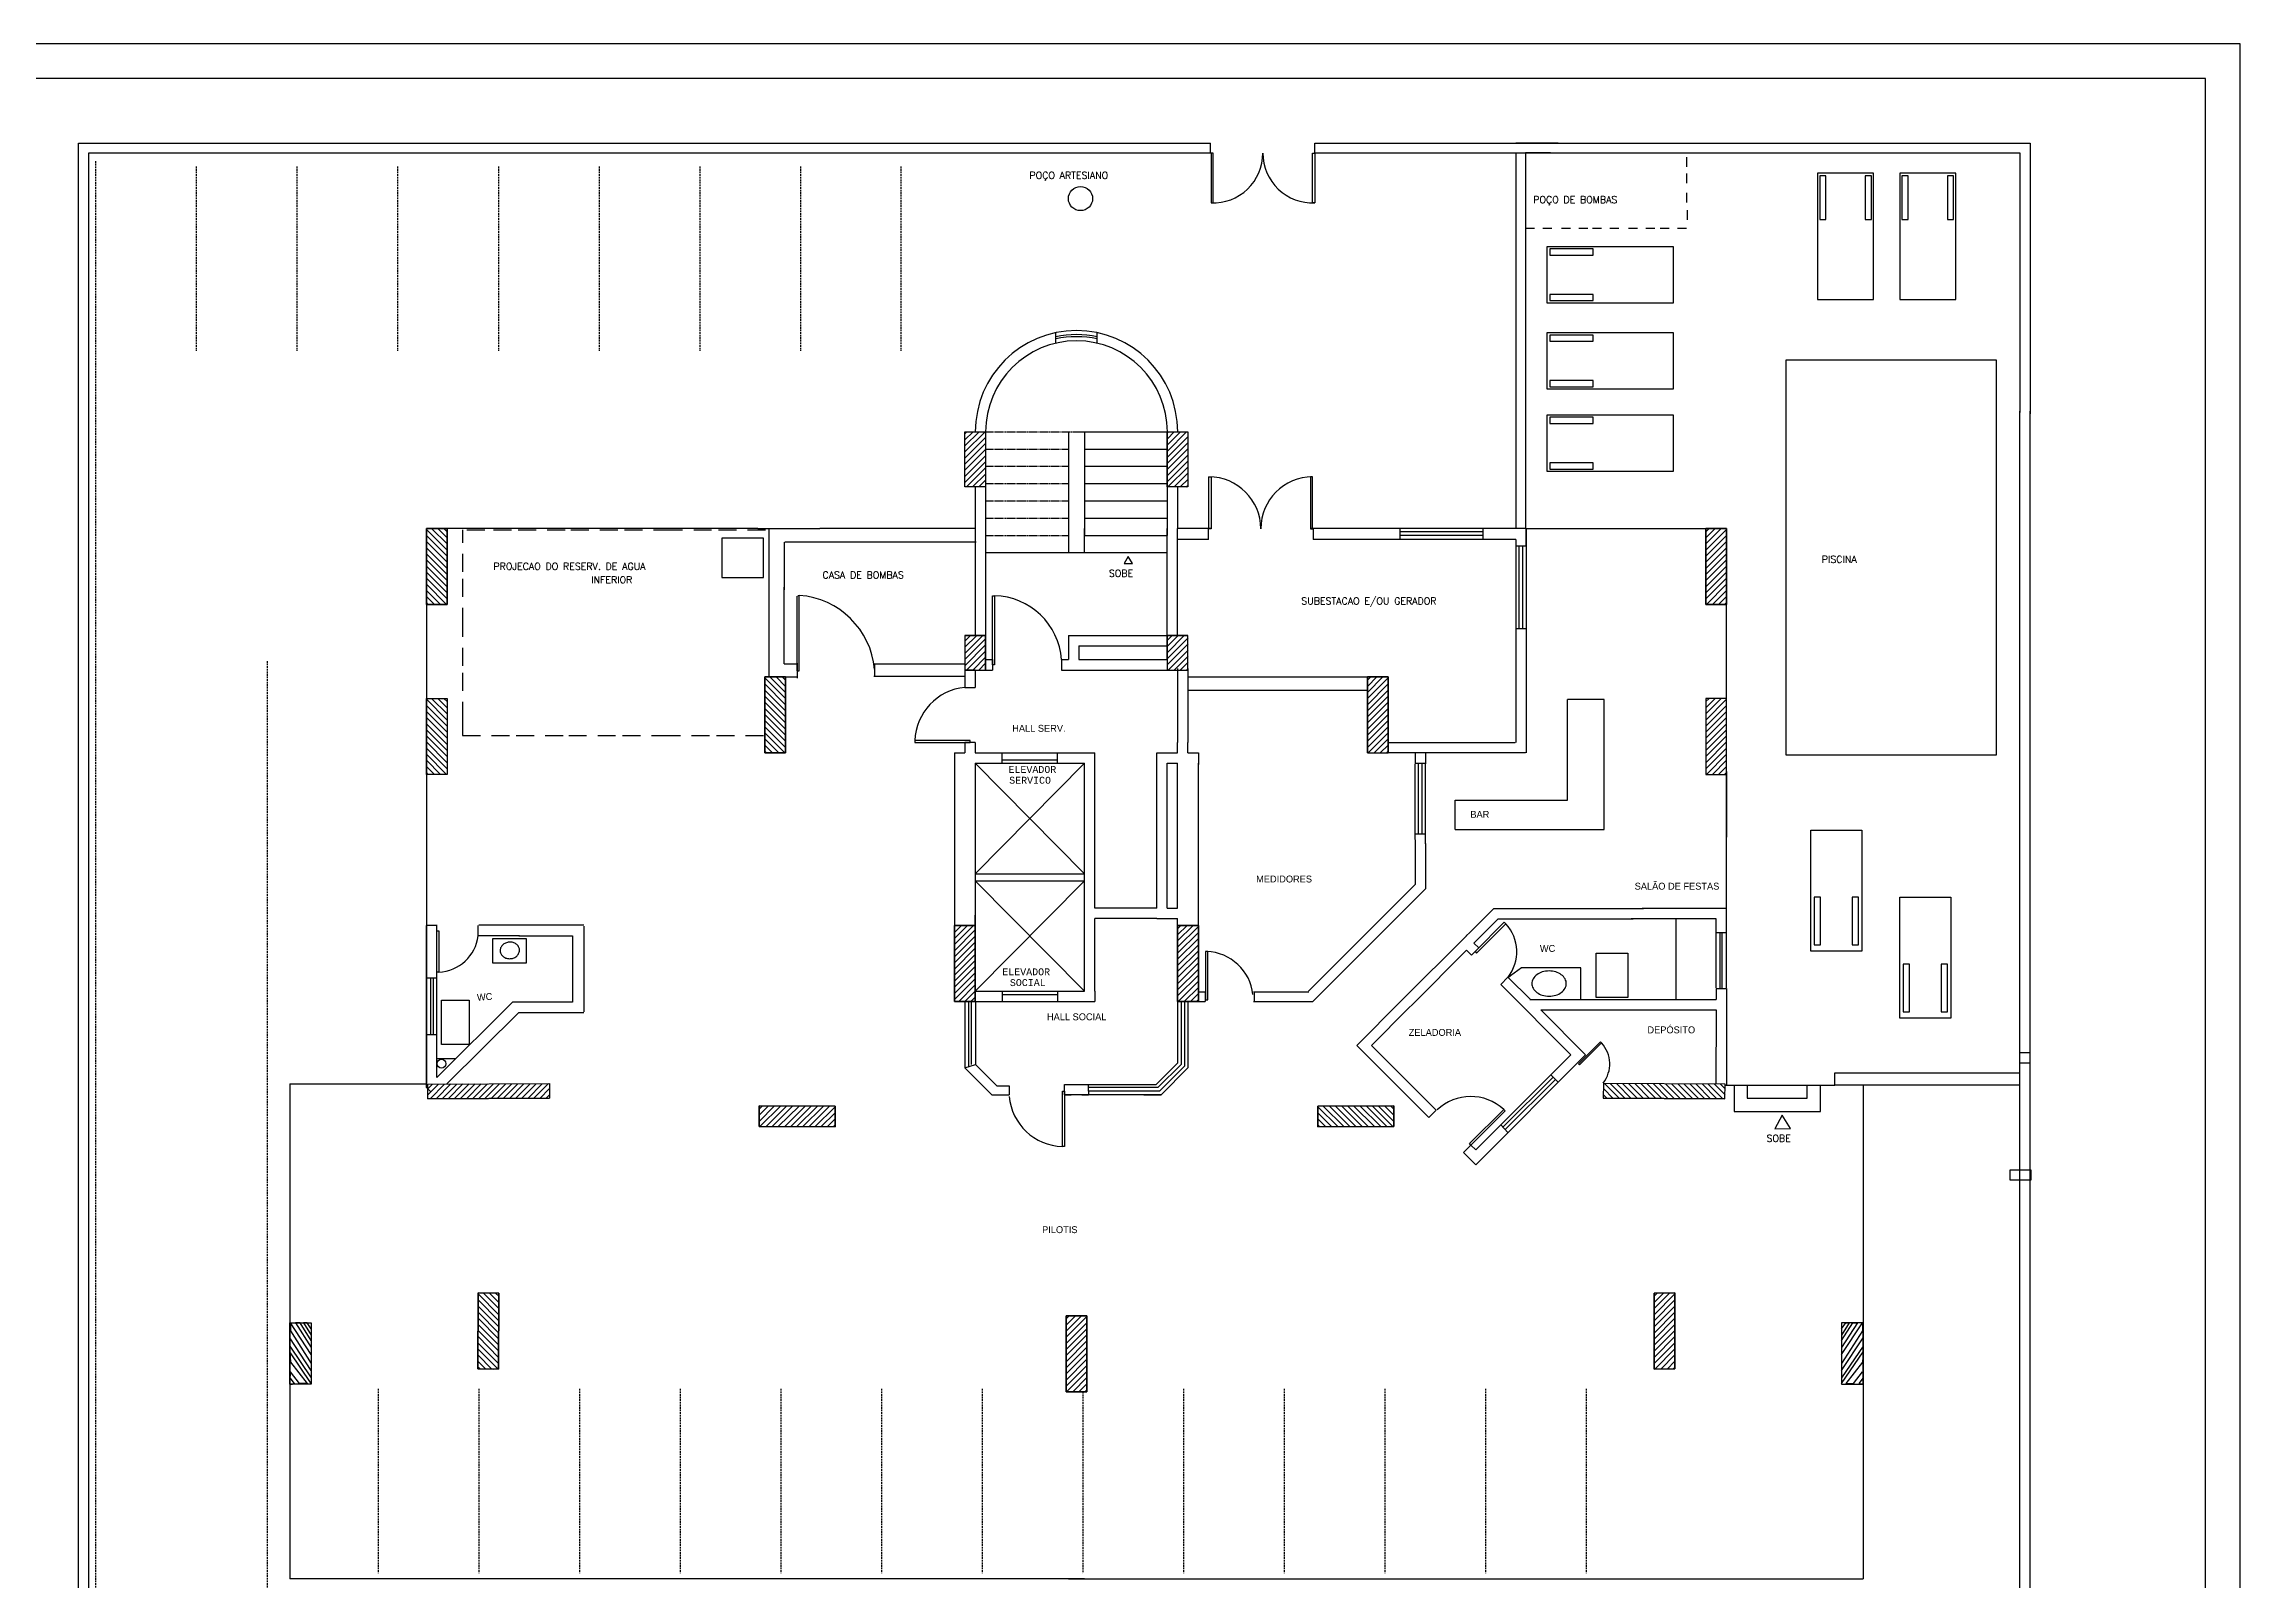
# Model space of a CAD drawing. Extents: x -175055 to -48386, y 10342 to 134050.
# Drawn here: x -157544 to -125734, y 24019 to 46260 of the extents above; entities that cross this region are included whole.
import ezdxf

# ---------------------------------------------------------------- set-up
doc = ezdxf.new("R2010")
doc.units = 0
doc.header["$LTSCALE"] = 50
doc.header["$MEASUREMENT"] = 0
doc.linetypes.add('DASHED2', pattern=[0.375, 0.25, -0.125])
doc.linetypes.add('HIDDENX2', pattern=[0.75, 0.5, -0.25])
doc.layers.get('0').update_dxf_attribs({"linetype": 'CONTINUOUS'})
doc.styles.add('MONOTXT', font='monotxt', dxfattribs={"height": 158.003165})
doc.styles.add('ROMANS', font='romans', dxfattribs={"height": 12})

# ---------------------------------------------------------------- blocks, each defined once
blk = doc.blocks.new('*X7')
at = {"color": 0}
for p, q in [((-1509.9, 1239), (-1483.9, 1265)), ((-1509.9, 1247.9), (-1492.7, 1265)), ((-1509.9, 1256.7), (-1501.6, 1265)), ((-1509.9, 1230.2), (-1479.9, 1260.2)), ((-1509.9, 1221.3), (-1479.9, 1251.3)), ((-1507.4, 1215), (-1479.9, 1242.5)), ((-1216.7, 1258.1), (-1209.9, 1265)), ((-1216.7, 1249.3), (-1201, 1265)), ((-1216.7, 1240.4), (-1192.2, 1265)), ((-1216.7, 1231.6), (-1186.7, 1261.6)), ((-1216.7, 1222.8), (-1186.7, 1252.8)), ((-1215.7, 1215), (-1186.7, 1243.9)), ((-1498.5, 1215), (-1479.9, 1233.7)), ((-1489.7, 1215), (-1479.9, 1224.8)), ((-1480.8, 1215), (-1479.9, 1216)), ((-1206.8, 1215), (-1186.7, 1235.1)), ((-1198, 1215), (-1186.7, 1226.3)), ((-1189.2, 1215), (-1186.7, 1217.4))]:
    blk.add_line(p, q, dxfattribs=at)
blk = doc.blocks.new('*X6')
at = {"color": 0}
for p, q in [((-1509.9, 1530.7), (-1480.6, 1560)), ((-1509.9, 1539.5), (-1489.4, 1560)), ((-1509.9, 1548.4), (-1498.2, 1560)), ((-1509.9, 1557.2), (-1507.1, 1560)), ((-1216.7, 1558.6), (-1215.4, 1560)), ((-1216.7, 1549.8), (-1206.6, 1560)), ((-1216.7, 1541), (-1197.7, 1560)), ((-1216.7, 1532.1), (-1188.9, 1560)), ((-1509.9, 1521.9), (-1479.9, 1551.9)), ((-1509.9, 1513), (-1479.9, 1543)), ((-1509.9, 1504.2), (-1479.9, 1534.2)), ((-1216.7, 1523.3), (-1186.7, 1553.3)), ((-1216.7, 1514.5), (-1186.7, 1544.5)), ((-1216.7, 1505.6), (-1186.7, 1535.6)), ((-1509.9, 1495.3), (-1479.9, 1525.3)), ((-1509.9, 1486.5), (-1479.9, 1516.5)), ((-1507.5, 1480), (-1479.9, 1507.7)), ((-1498.7, 1480), (-1479.9, 1498.8)), ((-1216.7, 1496.8), (-1186.7, 1526.8)), ((-1216.7, 1487.9), (-1186.7, 1517.9)), ((-1215.8, 1480), (-1186.7, 1509.1)), ((-1207, 1480), (-1186.7, 1500.3)), ((-1489.8, 1480), (-1479.9, 1490)), ((-1481, 1480), (-1479.9, 1481.2)), ((-1198.2, 1480), (-1186.7, 1491.4)), ((-1189.3, 1480), (-1186.7, 1482.6))]:
    blk.add_line(p, q, dxfattribs=at)
blk = doc.blocks.new('*X3')
at = {"color": 0}
for p, q in [((-1524.9, 817.4), (-1497.3, 845)), ((-1524.9, 826.3), (-1506.1, 845)), ((-1524.9, 835.1), (-1515, 845)), ((-1524.9, 843.9), (-1523.8, 845)), ((-1524.9, 808.6), (-1494.9, 838.6)), ((-1524.9, 799.8), (-1494.9, 829.8)), ((-1524.9, 790.9), (-1494.9, 820.9)), ((-1524.9, 782.1), (-1494.9, 812.1)), ((-1524.9, 773.2), (-1494.9, 803.2)), ((-1524.9, 764.4), (-1494.9, 794.4)), ((-1524.9, 755.6), (-1494.9, 785.6)), ((-1524.9, 746.7), (-1494.9, 776.7)), ((-1524.9, 737.9), (-1494.9, 767.9)), ((-1518.9, 735), (-1494.9, 759)), ((-1510.1, 735), (-1494.9, 750.2)), ((-1501.2, 735), (-1494.9, 741.4))]:
    blk.add_line(p, q, dxfattribs=at)
blk = doc.blocks.new('*X1')
at = {"color": 0}
for p, q in [((425, 1600.6), (447.4, 1623)), ((425, 1609.4), (438.6, 1623)), ((425, 1618.3), (429.7, 1623)), ((425, 1591.7), (455, 1621.7)), ((425, 1582.9), (455, 1612.9)), ((425, 1574.1), (455, 1604.1)), ((425, 1565.2), (455, 1595.2)), ((425, 1556.4), (455, 1586.4)), ((425, 1547.6), (455, 1577.6)), ((425, 1538.7), (455, 1568.7)), ((425, 1529.9), (455, 1559.9)), ((425, 1521), (455, 1551)), ((425.8, 1513), (455, 1542.2)), ((434.6, 1513), (455, 1533.4)), ((443.5, 1513), (455, 1524.5)), ((452.3, 1513), (455, 1515.7))]:
    blk.add_line(p, q, dxfattribs=at)
blk = doc.blocks.new('*X2')
at = {"color": 0}
for p, q in [((825, 703.7), (825, 733.7)), ((812.5, 716.2), (812.5, 723.5)), ((818.7, 709.9), (818.7, 729.7)), ((831.2, 697.4), (831.2, 727.4)), ((837.5, 691.2), (837.5, 721.2)), ((843.7, 684.9), (843.7, 714.9)), ((850, 678.7), (850, 708.7)), ((856.2, 672.4), (856.2, 702.4)), ((862.5, 666.2), (862.5, 696.2)), ((868.7, 659.9), (868.7, 689.9)), ((875, 653.7), (875, 683.7)), ((881.2, 647.4), (881.2, 677.4)), ((887.5, 641.2), (887.5, 671.2)), ((893.7, 634.9), (893.7, 664.9)), ((900, 628.7), (900, 658.7)), ((906.2, 622.4), (906.2, 652.4)), ((912.5, 616.2), (912.5, 646.2)), ((918.7, 609.9), (918.7, 639.9)), ((925, 603.7), (925, 633.7)), ((931.2, 597.4), (931.2, 627.4)), ((937.5, 599.3), (937.5, 621.2)), ((943.7, 605.5), (943.7, 614.9))]:
    blk.add_line(p, q, dxfattribs=at)

msp = doc.modelspace()

# ---------------------------------------------------------------- linework, layer by layer
at = {"color": 0}
for p, q in [((-125734, 46260), (-175055, 46260)), ((-125734, 12873), (-125734, 46260))]:
    msp.add_line(p, q, dxfattribs=at)
at = {"color": 6}
for p, q in [((-126234, 45760), (-173805, 45760)), ((-126234, 13373), (-126234, 45760))]:
    msp.add_line(p, q, dxfattribs=at)
at = {"color": 5}
for p, q in [((-157043, 16501), (-157043, 44823)), ((-157043, 44823), (-140646, 44823)), ((-156893, 44683), (-140646, 44683)), ((-156893, 16501), (-156893, 44683)), ((-140646, 44683), (-140646, 44823)), ((-139136, 44823), (-128773, 44823)), ((-139136, 44683), (-139136, 44823)), ((-139136, 44683), (-128923, 44683)), ((-135613, 44823), (-136223, 44823)), ((-136223, 44683), (-136223, 42215)), ((-136083, 44683), (-136083, 42085)), ((-135723, 44683), (-136083, 44683)), ((-133753, 44623), (-133753, 44483)), ((-128923, 44683), (-128923, 40925)), ((-128773, 44823), (-128773, 40905)), ((-133753, 44383), (-133753, 44243)), ((-133753, 44103), (-133753, 43963)), ((-136083, 43593), (-135953, 43593)), ((-135833, 43593), (-135703, 43593)), ((-135563, 43593), (-135433, 43593)), ((-135313, 43593), (-135183, 43593)), ((-135113, 43593), (-134983, 43593)), ((-134863, 43593), (-134733, 43593)), ((-134593, 43593), (-134463, 43593)), ((-134343, 43593), (-134213, 43593)), ((-134133, 43593), (-134003, 43593)), ((-133883, 43593), (-133753, 43593)), ((-133743, 43853), (-133743, 43713)), ((-136223, 42385), (-136223, 39245)), ((-142888, 41926), (-142888, 42080)), ((-142288, 41926), (-142288, 42080)), ((-136083, 42235), (-136083, 39244)), ((-128923, 36475), (-128923, 40945)), ((-128773, 36515), (-128773, 40945)), ((-143904, 40645), (-143904, 39145)), ((-142704, 40645), (-142704, 39145)), ((-142588, 40645), (-141279, 40645)), ((-142473, 40645), (-142473, 40395)), ((-141273, 40645), (-141273, 40395)), ((-142473, 40395), (-142473, 39145)), ((-142473, 40395), (-141273, 40395)), ((-142473, 40145), (-141273, 40145)), ((-141273, 40395), (-141273, 39145)), ((-144054, 39845), (-144054, 39145)), ((-142473, 39895), (-141273, 39895)), ((-141123, 39845), (-141123, 39244)), ((-142473, 39645), (-141273, 39645)), ((-150354, 39244), (-152004, 39244)), ((-152004, 39244), (-151704, 39244)), ((-152004, 39244), (-151704, 39244)), ((-151704, 39244), (-152004, 39244)), ((-152004, 39244), (-151704, 39244)), ((-152004, 38144), (-152004, 39244)), ((-152004, 38144), (-152004, 39244)), ((-152004, 39244), (-152004, 38144)), ((-152004, 38144), (-152004, 39244)), ((-151704, 39244), (-151704, 38144)), ((-151704, 39244), (-151704, 38144)), ((-151704, 38144), (-151704, 39244)), ((-151704, 39244), (-151704, 38144)), ((-151483, 39226), (-151483, 39035)), ((-151417, 39225), (-151157, 39225)), ((-151033, 39225), (-150773, 39225)), ((-150673, 39225), (-150413, 39225)), ((-150204, 39244), (-150354, 39244)), ((-150253, 39225), (-149993, 39225)), ((-149404, 39244), (-150204, 39244)), ((-149913, 39225), (-149653, 39225)), ((-149493, 39225), (-149233, 39225)), ((-148204, 39244), (-149404, 39244)), ((-149133, 39225), (-148873, 39225)), ((-148713, 39225), (-148453, 39225)), ((-148553, 39225), (-148293, 39225)), ((-147204, 39244), (-148204, 39244)), ((-148133, 39225), (-147873, 39225)), ((-147773, 39225), (-147513, 39225)), ((-147353, 39225), (-147093, 39225)), ((-147204, 39244), (-146304, 39244)), ((-147043, 39245), (-147043, 37095)), ((-144054, 39244), (-146304, 39244)), ((-144054, 39244), (-144054, 37695)), ((-143904, 39244), (-143904, 37345)), ((-142704, 39244), (-142704, 38895)), ((-142473, 39395), (-141273, 39395)), ((-142473, 38895), (-142473, 39244)), ((-142473, 39145), (-141273, 39145)), ((-141273, 37345), (-141273, 39244)), ((-141123, 37695), (-141123, 39244)), ((-140639, 39244), (-141123, 39244)), ((-140674, 39085), (-140674, 39244)), ((-139919, 39244), (-139919, 39244)), ((-136073, 39244), (-139199, 39244)), ((-139161, 39244), (-139161, 39085)), ((-137899, 39094), (-137899, 39244)), ((-136699, 39194), (-137899, 39194)), ((-136699, 39144), (-137899, 39144)), ((-136699, 39094), (-136699, 39244)), ((-136073, 39244), (-136073, 35995)), ((-136073, 39244), (-133473, 39244)), ((-136073, 39094), (-136073, 39244)), ((-136073, 39244), (-136073, 38994)), ((-133173, 39244), (-133473, 39244)), ((-133173, 39244), (-133473, 39244)), ((-133473, 39244), (-133173, 39244)), ((-133173, 39244), (-133473, 39244)), ((-133473, 39244), (-133473, 38144)), ((-133473, 39244), (-133473, 38144)), ((-133473, 38144), (-133473, 39244)), ((-133473, 39244), (-133473, 38144)), ((-133173, 38144), (-133173, 39244)), ((-133173, 38144), (-133173, 39244)), ((-133173, 39244), (-133173, 38144)), ((-133173, 38144), (-133173, 39244)), ((-133173, 36944), (-133173, 39244)), ((-151483, 38875), (-151483, 38615)), ((-146823, 39045), (-146823, 38355)), ((-144043, 39045), (-146813, 39045)), ((-143904, 38895), (-141273, 38895)), ((-140674, 39085), (-141123, 39085)), ((-136223, 39085), (-139161, 39085)), ((-136223, 39085), (-136223, 37495)), ((-136223, 38995), (-136073, 38995)), ((-136175, 37795), (-136175, 38995)), ((-136125, 37795), (-136125, 38995)), ((-136073, 38994), (-136073, 39094)), ((-151483, 38515), (-151483, 38255)), ((-146823, 37285), (-146823, 38395)), ((-146633, 37185), (-146633, 38265)), ((-146623, 38275), (-146603, 38275)), ((-146603, 37185), (-146603, 38265)), ((-151704, 38144), (-152004, 38144)), ((-151704, 38144), (-152004, 38144)), ((-152004, 38144), (-151704, 38144)), ((-151704, 38144), (-152004, 38144)), ((-152004, 38144), (-152004, 31151)), ((-151483, 38095), (-151483, 37835)), ((-151483, 37935), (-151483, 37675)), ((-133473, 38144), (-133173, 38144)), ((-133473, 38144), (-133173, 38144)), ((-133173, 38144), (-133473, 38144)), ((-133473, 38144), (-133173, 38144)), ((-144204, 37695), (-143904, 37695)), ((-144204, 37695), (-144204, 36944)), ((-142704, 37695), (-142704, 37345)), ((-142704, 37695), (-140973, 37695)), ((-142554, 37545), (-142554, 37345)), ((-142554, 37545), (-141273, 37545)), ((-136225, 37795), (-136075, 37795)), ((-151483, 37515), (-151483, 37255)), ((-146823, 37285), (-146633, 37285)), ((-146633, 37295), (-146633, 37075)), ((-145513, 37285), (-145513, 37105)), ((-145513, 37285), (-144203, 37285)), ((-143904, 37345), (-143904, 37195)), ((-143904, 37345), (-143804, 37345)), ((-143804, 37345), (-143804, 37195)), ((-142804, 37345), (-142704, 37345)), ((-142804, 37345), (-142804, 37195)), ((-142554, 37345), (-141273, 37345)), ((-142554, 37345), (-141273, 37345)), ((-141273, 37345), (-141273, 37195)), ((-141123, 37219), (-141123, 36144)), ((-140973, 37219), (-140973, 36144)), ((-136223, 37495), (-136223, 36145)), ((-151483, 37155), (-151483, 36895)), ((-147104, 36944), (-147104, 37094)), ((-147104, 37094), (-146804, 37094)), ((-147104, 37094), (-146804, 37094)), ((-147104, 35994), (-147104, 37094)), ((-147104, 35994), (-147104, 37094)), ((-146823, 37095), (-146633, 37095)), ((-146804, 37094), (-146804, 35994)), ((-146804, 37094), (-146804, 35994)), ((-146633, 37185), (-146603, 37185)), ((-145523, 37105), (-144203, 37105)), ((-144054, 37195), (-144204, 37195)), ((-144204, 36944), (-144054, 36944)), ((-144054, 37195), (-144054, 36944)), ((-144054, 37195), (-144054, 36944)), ((-144054, 37195), (-143804, 37195)), ((-142804, 37195), (-141123, 37195)), ((-141123, 37195), (-140973, 37195)), ((-140973, 37095), (-138373, 37095)), ((-140963, 36905), (-138373, 36905)), ((-138373, 37094), (-138073, 37094)), ((-138373, 35995), (-138373, 37094)), ((-138073, 37094), (-138373, 37094)), ((-138073, 37094), (-138373, 37094)), ((-138373, 37094), (-138373, 35995)), ((-138373, 37094), (-138373, 35994)), ((-138073, 37094), (-138073, 35995)), ((-138073, 36944), (-138073, 37094)), ((-138073, 35994), (-138073, 37094)), ((-138073, 35994), (-138073, 37094)), ((-138073, 35994), (-138073, 36944)), ((-133173, 35094), (-133173, 36944)), ((-151483, 36735), (-151483, 36475)), ((-134946, 36768), (-135477, 36768)), ((-135477, 35312), (-135477, 36768)), ((-134946, 34888), (-134946, 36768)), ((-151704, 36295), (-151704, 35685)), ((-151483, 36475), (-151483, 36245)), ((-133473, 36295), (-133473, 35685)), ((-128923, 31455), (-128923, 36575)), ((-128773, 31455), (-128773, 36565)), ((-151483, 36245), (-151223, 36245)), ((-151063, 36245), (-150803, 36245)), ((-150703, 36245), (-150443, 36245)), ((-150283, 36245), (-150023, 36245)), ((-149943, 36245), (-149683, 36245)), ((-149523, 36245), (-149263, 36245)), ((-149163, 36245), (-148903, 36245)), ((-148743, 36245), (-148483, 36245)), ((-148583, 36245), (-148323, 36245)), ((-148163, 36245), (-147903, 36245)), ((-147803, 36245), (-147543, 36245)), ((-147383, 36245), (-147123, 36245)), ((-146804, 35994), (-147104, 35994)), ((-146804, 35994), (-147104, 35994)), ((-144354, 35995), (-144204, 35995)), ((-144354, 35995), (-144354, 32545)), ((-144054, 36144), (-144204, 36144)), ((-144204, 36144), (-144204, 35995)), ((-144054, 36144), (-144054, 35995)), ((-144054, 36144), (-144054, 36144)), ((-144054, 36144), (-144054, 35995)), ((-144054, 35995), (-142323, 35995)), ((-143663, 35845), (-143663, 35995)), ((-142863, 35845), (-142863, 35995)), ((-142323, 33745), (-142323, 35995)), ((-141423, 35995), (-141123, 35995)), ((-141423, 33745), (-141423, 35995)), ((-141123, 35995), (-141123, 36144)), ((-140973, 35994), (-140973, 36144)), ((-140973, 35995), (-140823, 35995)), ((-140823, 35995), (-140823, 35825)), ((-138373, 35994), (-138073, 35994)), ((-138223, 35994), (-138223, 35995)), ((-138083, 36145), (-136233, 36145)), ((-136083, 35994), (-138083, 35994)), ((-137683, 35985), (-137683, 35835)), ((-137533, 35985), (-137533, 35835)), ((-133173, 35094), (-133173, 36194)), ((-133173, 35094), (-133173, 36194)), ((-133173, 35094), (-133173, 36194)), ((-144054, 35845), (-142473, 35845)), ((-144054, 35845), (-144054, 32545)), ((-144054, 34245), (-142473, 35845)), ((-144054, 35845), (-142473, 34245)), ((-143663, 35895), (-142863, 35895)), ((-142473, 32545), (-142473, 35845)), ((-141273, 35845), (-141123, 35845)), ((-141273, 35845), (-141123, 35845)), ((-141273, 33745), (-141273, 35845)), ((-141123, 33745), (-141123, 35845)), ((-141123, 33745), (-141123, 35845)), ((-140823, 32545), (-140823, 35844)), ((-137683, 35844), (-137533, 35844)), ((-137683, 34741), (-137683, 35834)), ((-137633, 34834), (-137633, 35834)), ((-137583, 34834), (-137583, 35834)), ((-137533, 34679), (-137533, 35834)), ((-133173, 35725), (-133173, 34775)), ((-137102, 35312), (-135477, 35312)), ((-137102, 34888), (-137102, 35312)), ((-133173, 33594), (-133173, 35094)), ((-137683, 34825), (-137533, 34825)), ((-137683, 34735), (-137683, 34089)), ((-137533, 34685), (-137533, 34027)), ((-137102, 34888), (-134946, 34888)), ((-144054, 34245), (-142473, 34245)), ((-144054, 34145), (-142473, 34145)), ((-144054, 32545), (-142473, 34145)), ((-144054, 34145), (-142473, 32545)), ((-138609, 33163), (-137683, 34089)), ((-137761, 34011), (-137683, 34089)), ((-137761, 34011), (-137683, 34089)), ((-141423, 33745), (-142323, 33745)), ((-141273, 33745), (-141123, 33745)), ((-138326, 33233), (-137533, 34027)), ((-137681, 33878), (-137548, 34011)), ((-136912, 33375), (-136543, 33744)), ((-136543, 33744), (-134375, 33744)), ((-134393, 33745), (-133173, 33745)), ((-133175, 33394), (-133175, 33744)), ((-151854, 33496), (-152004, 33496)), ((-152004, 31151), (-152004, 33496)), ((-151856, 33505), (-151856, 33425)), ((-151254, 33346), (-151254, 33496)), ((-151246, 33505), (-149726, 33505)), ((-149726, 33485), (-149726, 32245)), ((-144354, 33645), (-144354, 32545)), ((-144354, 33645), (-144354, 32545)), ((-144354, 33645), (-144354, 32545)), ((-144354, 33495), (-144054, 33495)), ((-144354, 33495), (-144054, 33495)), ((-144354, 32395), (-144354, 33495)), ((-144354, 32395), (-144354, 33495)), ((-144054, 32545), (-144054, 33645)), ((-144054, 32545), (-144054, 33645)), ((-144054, 32545), (-144054, 33595)), ((-144054, 33495), (-144054, 32395)), ((-144054, 33495), (-144054, 32395)), ((-141423, 33595), (-142323, 33595)), ((-142323, 32545), (-142323, 33595)), ((-141423, 33595), (-141123, 33595)), ((-141123, 32545), (-141123, 33595)), ((-140823, 33495), (-141123, 33495)), ((-140823, 33495), (-141123, 33495)), ((-141123, 33495), (-141123, 32395)), ((-141123, 33495), (-141123, 32395)), ((-140823, 32395), (-140823, 33495)), ((-140823, 32395), (-140823, 33495)), ((-136833, 33242), (-136481, 33594)), ((-136481, 33594), (-134525, 33594)), ((-134553, 33595), (-133323, 33595)), ((-133906, 33595), (-133906, 32424)), ((-133325, 33394), (-133325, 33594)), ((-151854, 31296), (-151854, 33346)), ((-150654, 33346), (-151254, 33346)), ((-150666, 33345), (-149886, 33345)), ((-149886, 33345), (-149886, 32385)), ((-138609, 33163), (-139227, 32545)), ((-138432, 33127), (-138503, 33057)), ((-138432, 33127), (-138326, 33233)), ((-137889, 32399), (-136935, 33353)), ((-137713, 32363), (-136939, 33137)), ((-136943, 33345), (-136893, 33395)), ((-136868, 33065), (-136939, 33137)), ((-136868, 33065), (-136762, 33171)), ((-136762, 33171), (-136833, 33242)), ((-133325, 33394), (-133175, 33394)), ((-133325, 32594), (-133325, 33394)), ((-133175, 32594), (-133175, 33394)), ((-138503, 33057), (-139164, 32395)), ((-136303, 32765), (-136333, 32745)), ((-136143, 32885), (-136303, 32765)), ((-135283, 32885), (-136143, 32885)), ((-135283, 32424), (-135283, 32885)), ((-151855, 32734), (-152005, 32734)), ((-151947, 32727), (-151947, 31927)), ((-151907, 32727), (-151907, 31927)), ((-144054, 32545), (-142473, 32545)), ((-143663, 32545), (-143663, 32395)), ((-143663, 32495), (-142863, 32495)), ((-142863, 32545), (-142863, 32395)), ((-142323, 32545), (-142323, 32395)), ((-140823, 32535), (-140723, 32535)), ((-140723, 32535), (-140723, 32395)), ((-140023, 32535), (-139223, 32535)), ((-140013, 32535), (-140013, 32395)), ((-139175, 32597), (-139227, 32545)), ((-136444, 32641), (-136338, 32747)), ((-136444, 32641), (-135427, 31625)), ((-136338, 32747), (-136014, 32424)), ((-133323, 32585), (-133324, 32424)), ((-133323, 32585), (-133173, 32585)), ((-133173, 32585), (-133173, 31195)), ((-151854, 31296), (-150756, 32385)), ((-151708, 31201), (-150665, 32235)), ((-149886, 32385), (-150756, 32385)), ((-150665, 32235), (-149726, 32235)), ((-144054, 32395), (-144354, 32395)), ((-144054, 32395), (-144354, 32395)), ((-144204, 32395), (-144054, 32395)), ((-144204, 32395), (-144204, 31436)), ((-144154, 32395), (-144154, 31457)), ((-144113, 32395), (-144113, 31485)), ((-144054, 32395), (-142323, 32395)), ((-144053, 32395), (-144053, 31485)), ((-141123, 32395), (-141123, 31505)), ((-141123, 32395), (-140823, 32395)), ((-141123, 32395), (-140823, 32395)), ((-140973, 32395), (-141123, 32395)), ((-141073, 32395), (-141073, 31485)), ((-141023, 32395), (-141023, 31457)), ((-140973, 32395), (-140973, 31436)), ((-140823, 32395), (-140723, 32395)), ((-140023, 32395), (-139223, 32395)), ((-139283, 32395), (-139163, 32395)), ((-137889, 32399), (-138529, 31759)), ((-137783, 32293), (-138317, 31759)), ((-137713, 32363), (-137783, 32293)), ((-136024, 32424), (-133324, 32424)), ((-135864, 32274), (-133324, 32274)), ((-135864, 32274), (-135215, 31625)), ((-134593, 32425), (-134413, 32425)), ((-133324, 32274), (-133329, 31200)), ((-151855, 31914), (-152005, 31914)), ((-151586, 31565), (-151856, 31565)), ((-141123, 31505), (-141433, 31195)), ((-137727, 30958), (-138529, 31759)), ((-137378, 30821), (-138317, 31759)), ((-136804, 30247), (-135427, 31625)), ((-136802, 30033), (-135215, 31625)), ((-128923, 31657), (-128773, 31657)), ((-128923, 31507), (-128773, 31507)), ((-128923, 16353), (-128923, 31495)), ((-128773, 31507), (-128773, 31657)), ((-153982, 31205), (-152004, 31205)), ((-153982, 31205), (-153982, 24035)), ((-151983, 31200), (-150221, 31206)), ((-151983, 31200), (-150221, 31206)), ((-143813, 31045), (-144204, 31436)), ((-144203, 31435), (-144053, 31485)), ((-144053, 31485), (-143743, 31175)), ((-143743, 31175), (-143563, 31175)), ((-143563, 31175), (-143563, 31045)), ((-142763, 31045), (-142763, 31195)), ((-142763, 31195), (-142413, 31195)), ((-142413, 31195), (-141433, 31195)), ((-142413, 31095), (-142413, 31195)), ((-141073, 31485), (-141403, 31155)), ((-141384, 31095), (-141023, 31457)), ((-141363, 31045), (-140973, 31436)), ((-136411, 30577), (-135686, 31302)), ((-136377, 30541), (-135652, 31266)), ((-135717, 31335), (-135613, 31226)), ((-133194, 31200), (-134956, 31206)), ((-133194, 31200), (-134956, 31206)), ((-133183, 31185), (-131603, 31185)), ((-133063, 31185), (-133063, 30995)), ((-132873, 31185), (-132873, 30995)), ((-132003, 30995), (-132003, 31185)), ((-131813, 30805), (-131813, 31185)), ((-131603, 31365), (-128923, 31365)), ((-131603, 31185), (-131603, 31365)), ((-128923, 31185), (-131603, 31185)), ((-131195, 31185), (-131195, 24035)), ((-128773, 16203), (-128773, 31478)), ((-151935, 31082), (-152004, 31151)), ((-151982, 30988), (-150220, 30994)), ((-150220, 30994), (-151982, 30988)), ((-147185, 30584), (-147184, 30884)), ((-147185, 30584), (-147184, 30884)), ((-147185, 30584), (-147184, 30884)), ((-147184, 30884), (-146084, 30880)), ((-147184, 30884), (-146084, 30880)), ((-147184, 30884), (-146084, 30880)), ((-146084, 30880), (-146085, 30580)), ((-146084, 30880), (-146085, 30580)), ((-146084, 30880), (-146085, 30580)), ((-143813, 31045), (-143563, 31045)), ((-142763, 31045), (-142663, 31045)), ((-141363, 31045), (-142763, 31045)), ((-142513, 31045), (-142413, 31045)), ((-142413, 31155), (-141403, 31155)), ((-142413, 31095), (-142413, 31045)), ((-141384, 31095), (-142413, 31095)), ((-141613, 31045), (-141363, 31045)), ((-137993, 30884), (-139093, 30880)), ((-137993, 30884), (-139093, 30880)), ((-137993, 30884), (-139093, 30880)), ((-139093, 30880), (-139092, 30580)), ((-139093, 30880), (-139092, 30580)), ((-139093, 30880), (-139092, 30580)), ((-137992, 30584), (-137993, 30884)), ((-137992, 30584), (-137993, 30884)), ((-137992, 30584), (-137993, 30884)), ((-137484, 30715), (-137750, 30981)), ((-133195, 30988), (-134957, 30994)), ((-134957, 30994), (-133195, 30988)), ((-133063, 30995), (-133063, 30805)), ((-133063, 30995), (-133063, 30995)), ((-132873, 30995), (-132003, 30995)), ((-146085, 30580), (-147185, 30584)), ((-146085, 30580), (-147185, 30584)), ((-146085, 30580), (-147185, 30584)), ((-147184, 30659), (-147184, 30809)), ((-139092, 30580), (-137992, 30584)), ((-139092, 30580), (-137992, 30584)), ((-139092, 30580), (-137992, 30584)), ((-137993, 30659), (-137993, 30809)), ((-137484, 30715), (-137378, 30821)), ((-136441, 30611), (-136338, 30498)), ((-133063, 30805), (-131813, 30805)), ((-136980, 30211), (-136874, 30317)), ((-136804, 30247), (-136874, 30317)), ((-136802, 30033), (-136980, 30211)), ((-151258, 27075), (-151255, 28175)), ((-151258, 27075), (-151255, 28175)), ((-151258, 27075), (-151255, 28175)), ((-151258, 27075), (-151255, 28175)), ((-151258, 27075), (-151255, 28175)), ((-151258, 27075), (-151255, 28175)), ((-151255, 28175), (-150955, 28174)), ((-151255, 28175), (-150955, 28174)), ((-151255, 28175), (-150955, 28174)), ((-151255, 28175), (-150955, 28174)), ((-151255, 28175), (-150955, 28174)), ((-151255, 28175), (-150955, 28174)), ((-150955, 28174), (-150958, 27074)), ((-150955, 28174), (-150958, 27074)), ((-150955, 28174), (-150958, 27074)), ((-150955, 28174), (-150958, 27074)), ((-150955, 28174), (-150958, 27074)), ((-150955, 28174), (-150958, 27074)), ((-133922, 28175), (-134222, 28174)), ((-133922, 28175), (-134222, 28174)), ((-133922, 28175), (-134222, 28174)), ((-133922, 28175), (-134222, 28174)), ((-133922, 28175), (-134222, 28174)), ((-133922, 28175), (-134222, 28174)), ((-134222, 28174), (-134219, 27074)), ((-134222, 28174), (-134219, 27074)), ((-134222, 28174), (-134219, 27074)), ((-134222, 28174), (-134219, 27074)), ((-134222, 28174), (-134219, 27074)), ((-134222, 28174), (-134219, 27074)), ((-133919, 27075), (-133922, 28175)), ((-133919, 27075), (-133922, 28175)), ((-133919, 27075), (-133922, 28175)), ((-133919, 27075), (-133922, 28175)), ((-133919, 27075), (-133922, 28175)), ((-133919, 27075), (-133922, 28175)), ((-153972, 27745), (-153972, 27625)), ((-153672, 27285), (-153972, 27745)), ((-153902, 27745), (-153672, 27385)), ((-153832, 27745), (-153902, 27745)), ((-153672, 27485), (-153832, 27745)), ((-153782, 27745), (-153672, 27565)), ((-153732, 27745), (-153782, 27745)), ((-153672, 27655), (-153732, 27745)), ((-142738, 27845), (-142438, 27845)), ((-142438, 27845), (-142738, 27845)), ((-142438, 27845), (-142738, 27845)), ((-142738, 27845), (-142738, 26745)), ((-142738, 27845), (-142738, 26745)), ((-142438, 26745), (-142438, 27845)), ((-142438, 26745), (-142438, 27845)), ((-131505, 27285), (-131205, 27745)), ((-131275, 27745), (-131505, 27385)), ((-131505, 27485), (-131345, 27745)), ((-131395, 27745), (-131505, 27565)), ((-131505, 27655), (-131445, 27745)), ((-131445, 27745), (-131395, 27745)), ((-131345, 27745), (-131275, 27745)), ((-131205, 27745), (-131205, 27625)), ((-153982, 27525), (-153982, 27405)), ((-153672, 27055), (-153982, 27525)), ((-153982, 27405), (-153672, 26945)), ((-153972, 27625), (-153672, 27155)), ((-153672, 27565), (-153672, 27485)), ((-153672, 27385), (-153672, 27285)), ((-131205, 27625), (-131505, 27155)), ((-131505, 27565), (-131505, 27485)), ((-131505, 27055), (-131195, 27525)), ((-131195, 27405), (-131505, 26945)), ((-131505, 27385), (-131505, 27285)), ((-131195, 27525), (-131195, 27405)), ((-153982, 27325), (-153972, 27175)), ((-153672, 26865), (-153982, 27325)), ((-153972, 27175), (-153732, 26865)), ((-153672, 27155), (-153672, 27055)), ((-150958, 27074), (-151258, 27075)), ((-150958, 27074), (-151258, 27075)), ((-150958, 27074), (-151258, 27075)), ((-150958, 27074), (-151258, 27075)), ((-150958, 27074), (-151258, 27075)), ((-150958, 27074), (-151258, 27075)), ((-151183, 27075), (-151033, 27074)), ((-151183, 27075), (-151033, 27074)), ((-134219, 27074), (-133919, 27075)), ((-134219, 27074), (-133919, 27075)), ((-134219, 27074), (-133919, 27075)), ((-134219, 27074), (-133919, 27075)), ((-134219, 27074), (-133919, 27075)), ((-134219, 27074), (-133919, 27075)), ((-133994, 27075), (-134144, 27074)), ((-133994, 27075), (-134144, 27074)), ((-131505, 26865), (-131195, 27325)), ((-131505, 27155), (-131505, 27055)), ((-131205, 27175), (-131445, 26865)), ((-131195, 27325), (-131205, 27175)), ((-153972, 27035), (-153982, 26945)), ((-153982, 26945), (-153922, 26865)), ((-153982, 26855), (-153942, 26855)), ((-153842, 26865), (-153972, 27035)), ((-153732, 26865), (-153842, 26865)), ((-153672, 26945), (-153672, 26865)), ((-142738, 26745), (-142438, 26745)), ((-142738, 26745), (-142438, 26745)), ((-142513, 26745), (-142663, 26745)), ((-131505, 26945), (-131505, 26865)), ((-131445, 26865), (-131335, 26865)), ((-131335, 26865), (-131205, 27035)), ((-131195, 26945), (-131255, 26865)), ((-131195, 26855), (-131235, 26855)), ((-131205, 27035), (-131195, 26945)), ((-142472, 24035), (-153982, 24035)), ((-142705, 24035), (-131195, 24035))]:
    msp.add_line(p, q, dxfattribs=at)
at = {"color": 5, "linetype": 'HIDDENX2'}
for p, q in [((-156795, 44561), (-156795, 22266)), ((-155337, 44487), (-155337, 41818)), ((-153879, 44487), (-153879, 41818)), ((-152421, 44487), (-152421, 41818)), ((-150962, 44487), (-150962, 41818)), ((-149504, 44487), (-149504, 41818)), ((-148046, 44487), (-148046, 41818)), ((-146588, 44487), (-146588, 41818)), ((-145130, 44487), (-145130, 41818)), ((-154307, 23838), (-154307, 37331)), ((-152702, 26787), (-152702, 24118)), ((-151244, 26787), (-151244, 24118)), ((-149786, 26787), (-149786, 24118)), ((-148328, 26787), (-148328, 24118)), ((-146870, 26787), (-146870, 24118)), ((-145412, 26787), (-145412, 24118)), ((-143953, 26787), (-143953, 24118)), ((-142495, 26745), (-142495, 24118)), ((-141037, 26787), (-141037, 24118)), ((-139579, 26787), (-139579, 24118)), ((-138121, 26787), (-138121, 24118)), ((-136663, 26787), (-136663, 24118)), ((-135205, 26787), (-135205, 24118))]:
    msp.add_line(p, q, dxfattribs=at)
at = {"color": 5, "linetype": 'DASHED2'}
for p, q in [((-143904, 40645), (-142588, 40645)), ((-143904, 40395), (-142704, 40395)), ((-143904, 40145), (-142704, 40145)), ((-143904, 39895), (-142704, 39895)), ((-143904, 39645), (-142704, 39645)), ((-143904, 39395), (-142704, 39395)), ((-143904, 39145), (-142704, 39145))]:
    msp.add_line(p, q, dxfattribs=at)
at = {"color": 5, "linetype": 'ByBlock'}
for p, q in [((-133265, 32594), (-133265, 33394)), ((-133235, 32594), (-133235, 33394))]:
    msp.add_line(p, q, dxfattribs=at)
at = {"color": 5}
for points in [[(-140638, 44678), (-140638, 43958), (-140608, 43958), (-140608, 44678)], [(-139138, 44678), (-139138, 43958), (-139168, 43958), (-139168, 44678)], [(-131043, 44390), (-131853, 44390), (-131853, 42560), (-131043, 42560)], [(-131733, 44350), (-131823, 44350), (-131823, 43720), (-131733, 43720)], [(-131073, 44350), (-131163, 44350), (-131163, 43720), (-131073, 43720)], [(-129853, 44390), (-130663, 44390), (-130663, 42560), (-129853, 42560)], [(-130543, 44350), (-130633, 44350), (-130633, 43720), (-130543, 43720)], [(-129883, 44350), (-129973, 44350), (-129973, 43720), (-129883, 43720)], [(-135773, 43323), (-135773, 42513), (-133943, 42513), (-133943, 43323)], [(-135733, 43293), (-135733, 43203), (-135103, 43203), (-135103, 43293)], [(-135733, 42633), (-135733, 42543), (-135103, 42543), (-135103, 42633)], [(-135773, 42075), (-135773, 41265), (-133943, 41265), (-133943, 42075)], [(-135733, 42045), (-135733, 41955), (-135103, 41955), (-135103, 42045)], [(-132313, 41679), (-132313, 35969), (-129263, 35969), (-129263, 41679)], [(-135733, 41385), (-135733, 41295), (-135103, 41295), (-135103, 41385)], [(-135773, 40885), (-135773, 40075), (-133943, 40075), (-133943, 40885)], [(-135733, 40855), (-135733, 40765), (-135103, 40765), (-135103, 40855)], [(-143904, 40645), (-143904, 39845), (-144204, 39845), (-144204, 40645)], [(-140973, 40645), (-140973, 39845), (-141273, 39845), (-141273, 40645)], [(-135733, 40195), (-135733, 40105), (-135103, 40105), (-135103, 40195)], [(-140669, 39241), (-140669, 39991), (-140639, 39991), (-140639, 39241)], [(-139169, 39241), (-139169, 39991), (-139199, 39991), (-139199, 39241)], [(-152004, 39244), (-151704, 39244), (-151704, 38144), (-152004, 38144)], [(-133173, 39244), (-133473, 39244), (-133473, 38144), (-133173, 38144)], [(-147723, 39105), (-147723, 38535), (-147123, 38535), (-147123, 39105)], [(-141899, 38735), (-141779, 38735), (-141839, 38839)], [(-143804, 37270), (-143804, 38270), (-143774, 38270), (-143774, 37270)], [(-144204, 37695), (-144204, 37195), (-143904, 37195), (-143904, 37695)], [(-141273, 37695), (-141273, 37195), (-140973, 37195), (-140973, 37695)], [(-146804, 35994), (-146804, 37094), (-147104, 37094), (-147104, 35994)], [(-147104, 37094), (-146804, 37094), (-146804, 35994), (-147104, 35994)], [(-147104, 37094), (-146804, 37094), (-146804, 35994), (-147104, 35994)], [(-152004, 36784), (-151704, 36784), (-151704, 35684), (-152004, 35684)], [(-133173, 36784), (-133473, 36784), (-133473, 35684), (-133173, 35684)], [(-144929, 36144), (-144129, 36144), (-144129, 36174), (-144929, 36174)], [(-131213, 33125), (-131953, 33125), (-131953, 34875), (-131213, 34875)], [(-131903, 33905), (-131903, 33215), (-131813, 33215), (-131813, 33905)], [(-131353, 33905), (-131353, 33215), (-131263, 33215), (-131263, 33905)], [(-129923, 32155), (-130663, 32155), (-130663, 33905), (-129923, 33905)], [(-151854, 33421), (-151824, 33421), (-151824, 32821), (-151854, 32821)], [(-144054, 32395), (-144054, 33495), (-144354, 33495), (-144354, 32395)], [(-140823, 33495), (-141123, 33495), (-141123, 32395), (-140823, 32395)], [(-140823, 33495), (-141123, 33495), (-141123, 32395), (-140823, 32395)], [(-141123, 32395), (-141123, 33495), (-140823, 33495), (-140823, 32395)], [(-136794, 33097), (-136370, 33521), (-136391, 33543), (-136815, 33118)], [(-151046, 33305), (-151046, 32955), (-150556, 32955), (-150556, 33305)], [(-140718, 32419), (-140688, 32419), (-140688, 33119), (-140718, 33119)], [(-135063, 32455), (-135063, 33095), (-134603, 33095), (-134603, 32455)], [(-130613, 32935), (-130613, 32245), (-130523, 32245), (-130523, 32935)], [(-130063, 32935), (-130063, 32245), (-129973, 32245), (-129973, 32935)], [(-151786, 31775), (-151786, 32415), (-151386, 32415), (-151386, 31775)], [(-135301, 31477), (-134983, 31795), (-134998, 31811), (-135317, 31493)], [(-151982, 30988), (-151983, 31200), (-150221, 31206), (-150220, 30994)], [(-133195, 30988), (-133194, 31200), (-134956, 31206), (-134957, 30994)], [(-146084, 30880), (-147184, 30884), (-147185, 30584), (-146085, 30580)], [(-147185, 30584), (-147184, 30884), (-146084, 30880), (-146085, 30580)], [(-142793, 30295), (-142793, 31095), (-142763, 31095), (-142763, 30295)], [(-139093, 30880), (-137993, 30884), (-137992, 30584), (-139092, 30580)], [(-137992, 30584), (-137993, 30884), (-139093, 30880), (-139092, 30580)], [(-136874, 30317), (-136895, 30338), (-136399, 30832), (-136378, 30811)], [(-132247, 30558), (-132367, 30752), (-132475, 30551)], [(-128763, 29957), (-128763, 29807), (-129063, 29807), (-129063, 29957)], [(-150958, 27074), (-150955, 28174), (-151255, 28175), (-151258, 27075)], [(-151255, 28175), (-150955, 28174), (-150958, 27074), (-151258, 27075)], [(-150958, 27074), (-150955, 28174), (-151255, 28175), (-151258, 27075)], [(-151255, 28175), (-150955, 28174), (-150958, 27074), (-151258, 27075)], [(-134219, 27074), (-134222, 28174), (-133922, 28175), (-133919, 27075)], [(-133922, 28175), (-134222, 28174), (-134219, 27074), (-133919, 27075)], [(-134219, 27074), (-134222, 28174), (-133922, 28175), (-133919, 27075)], [(-133922, 28175), (-134222, 28174), (-134219, 27074), (-133919, 27075)], [(-153982, 26855), (-153982, 27745), (-153672, 27745), (-153672, 26855)], [(-142738, 26745), (-142738, 27845), (-142438, 27845), (-142438, 26745)], [(-142438, 27845), (-142738, 27845), (-142738, 26745), (-142438, 26745)], [(-142438, 27845), (-142738, 27845), (-142738, 26745), (-142438, 26745)], [(-131195, 26855), (-131195, 27745), (-131505, 27745), (-131505, 26855)]]:
    msp.add_lwpolyline(points, close=True, dxfattribs=at)
for points in [[(-138073, 37094), (-138373, 37094), (-138373, 35995)], [(-138073, 37094), (-138373, 37094), (-138373, 35995)], [(-138073, 35995), (-138073, 37094)], [(-138073, 35995), (-138073, 37094)], [(-144354, 33645), (-144354, 32545)], [(-144054, 32545), (-144054, 33645)]]:
    msp.add_lwpolyline(points, dxfattribs=at)
for points in [[(-150656, 33145, 0.113269), (-150669, 33189, 0.103435), (-150703, 33227, 0.092012), (-150749, 33249, 0.085295), (-150804, 33255, 0.085295), (-150858, 33242, 0.092012), (-150901, 33213, 0.103435), (-150929, 33171, 0.113269), (-150936, 33125, 0.113269), (-150922, 33081, 0.103435), (-150889, 33044, 0.092012), (-150842, 33021, 0.085295), (-150787, 33016, 0.085295), (-150733, 33029, 0.092012), (-150691, 33058, 0.103435), (-150663, 33100, 0.113269)], [(-135493, 32655, 0.12976), (-135511, 32722, 0.106426), (-135566, 32784, 0.084431), (-135644, 32823, 0.073534), (-135743, 32838, 0.073534), (-135842, 32823, 0.084431), (-135920, 32784, 0.106426), (-135975, 32722, 0.12976), (-135993, 32655, 0.12976), (-135975, 32589, 0.106426), (-135920, 32526, 0.084431), (-135842, 32487, 0.073534), (-135743, 32473, 0.073534), (-135644, 32487, 0.084431), (-135566, 32526, 0.106426), (-135511, 32589, 0.12976)]]:
    msp.add_lwpolyline(points, format="xyb", close=True, dxfattribs=at)
for centre, radius in [((-142530, 44021), 175), ((-151786, 31495), 64)]:
    msp.add_circle(centre, radius, dxfattribs=at)
for centre, radius, start, end in [((-140613, 44682), 725, 268.0151, 359.6466), ((-139163, 44682), 725, 180.3534, 271.9849), ((-142588, 40645), 1466, 0, 180), ((-142588, 40645), 1406, 77.6761, 102.3239), ((-142588, 40645), 1376, 77.4029, 102.5971), ((-142588, 40645), 1316, 0, 180), ((-140669, 39241), 750, 0, 90), ((-139169, 39241), 750, 90, 180), ((-146687, 37099), 1179, 5.166, 85.895), ((-143801, 37271), 1000, 4.2799, 88.4407), ((-144129, 36147), 800, 95.3478, 178.1004), ((-136811, 33115), 600, 322.1291, 42.5774), ((-151849, 33421), 600, 272.4226, 352.8709), ((-140728, 32420), 700, 6.1108, 87.8695), ((-135314, 31491), 450, 322.1291, 42.5774), ((-142767, 31095), 800, 185.3478, 268.1004), ((-136879, 30314), 706, 47.2474, 133.3341)]:
    msp.add_arc(centre, radius, start, end, dxfattribs=at)

# ---------------------------------------------------------------- block references
at = {"color": 5, "yscale": 10, "zscale": 10}
for name, p, xscale in [('*X6', (-129105, 25045), 10), ('*X1', (-147454, 23014), -10), ('*X1', (-137723, 23014), 10), ('*X7', (-129105, 25045), 10), ('*X1', (-142554, 20864), -10), ('*X1', (-142623, 20864), 10), ('*X1', (-147454, 20554), -10), ('*X1', (-137723, 20554), 10), ('*X3', (-129105, 25045), 10), ('*X1', (-145373, 17266), 10), ('*X1', (-146989, 11616), 10)]:
    msp.add_blockref(name, p, dxfattribs=dict(at, xscale=xscale))
for name, p, xscale, rotation in [('*X2', (-149553, 20187), -10, 315.2007823165618), ('*X2', (-135624, 20187), 10, 44.79921768343818), ('*X1', (-130939, 35076), -10, 89.7941719791912), ('*X1', (-154238, 35076), 10, 270.2058280208088), ('*X1', (-146761, 11929), -10, 359.8001409608752), ('*X1', (-146761, 11929), -10, 359.8001409608752), ('*X1', (-138416, 11929), 10, 0.1998590391247469), ('*X1', (-138416, 11929), 10, 0.1998590391247469)]:
    msp.add_blockref(name, p, dxfattribs=dict(at, xscale=xscale, rotation=rotation))

# ---------------------------------------------------------------- texts
at = {"color": 5}
for s, style, p in [('POÇO ARTESIANO', 'ROMANS', (-143269, 44309)), ('POÇO DE BOMBAS', 'ROMANS', (-135972, 43955)), ('PISCINA', 'ROMANS', (-131793, 38749)), ('PROJECAO DO RESERV. DE AGUA', 'ROMANS', (-151033, 38645)), ('                   INFERIOR', 'ROMANS', (-151033, 38451)), ('CASA DE BOMBAS', 'ROMANS', (-146267, 38520)), ('SOBE', 'ROMANS', (-142119, 38545)), ('SUBESTACAO E/OU GERADOR', 'ROMANS', (-139332, 38144)), ('ELEVADOR', 'MONOTXT', (-143573, 35705)), ('SERVICO', 'MONOTXT', (-143563, 35549)), ('ELEVADOR', 'MONOTXT', (-143663, 32775)), ('SOCIAL', 'MONOTXT', (-143553, 32619)), ('SOBE', 'ROMANS', (-132593, 30365))]:
    msp.add_text(s, height=100, dxfattribs=dict(at, style=style)).set_placement(p)
for s, p in [('HALL SERV.', (-143519, 36301)), ('BAR', (-136883, 35055)), ('MEDIDORES', (-139986, 34119)), ('SALÃO DE FESTAS', (-134503, 34015)), ('WC', (-135876, 33114)), ('HALL SOCIAL', (-143016, 32124)), ('ZELADORIA', (-137776, 31898)), ('DEPÓSITO', (-134318, 31935)), ('PILOTIS', (-143086, 29042))]:
    msp.add_text(s, height=100, dxfattribs=at).set_placement(p)
msp.add_text('WC', height=100, rotation=4.0856, dxfattribs=at).set_placement((-151268, 32405))

doc.saveas('drawing.dxf')
